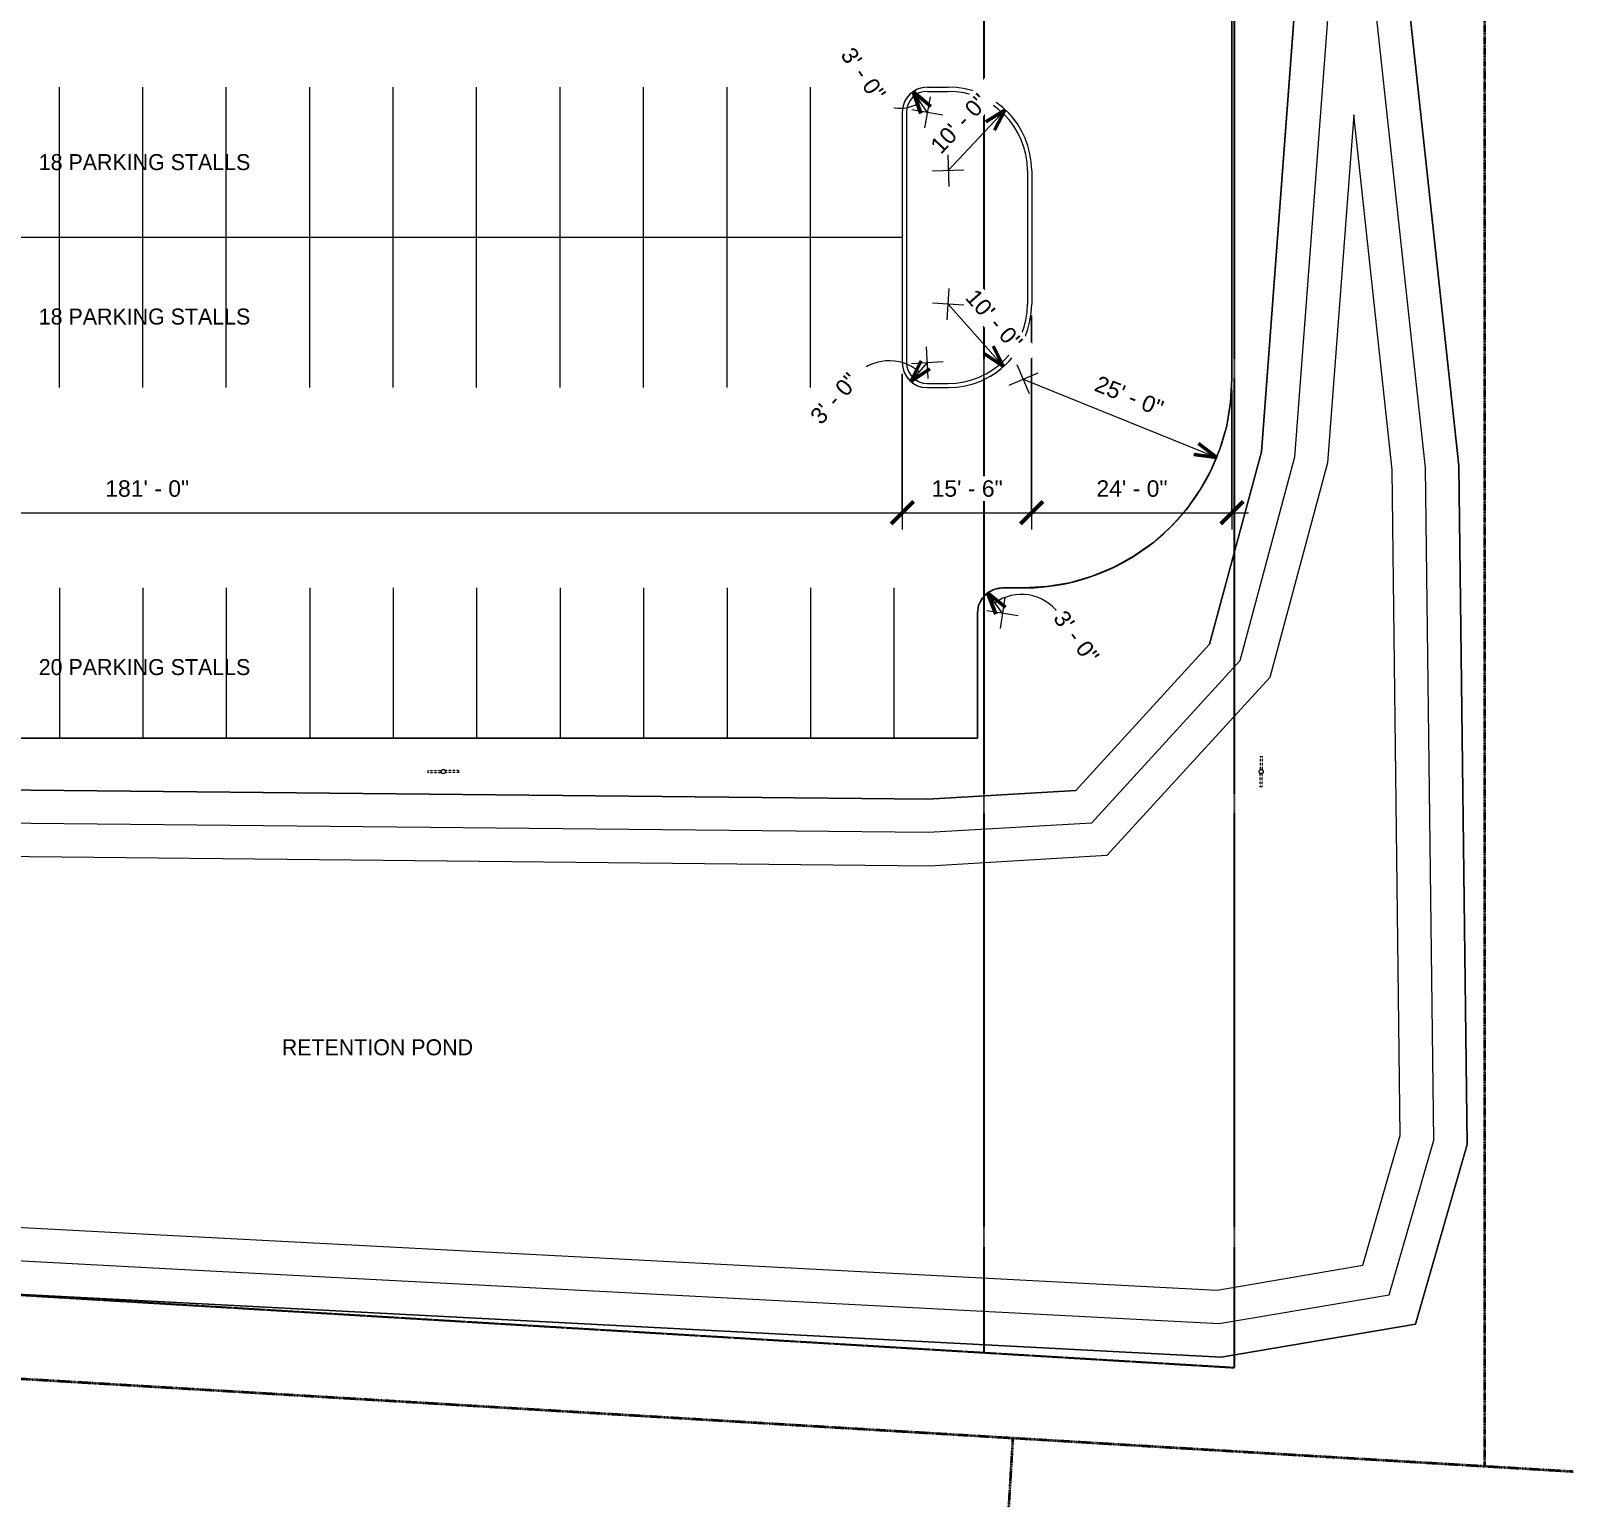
# Model space of a CAD drawing. Header units: inches. Extents: x 20008 to 27263, y -26025 to -19005.
# Drawn here: x 24918 to 27135, y -26002 to -23879 of the extents above; entities that cross this region are included whole.
import ezdxf

# ---------------------------------------------------------------- set-up
doc = ezdxf.new("R2010")
doc.units = ezdxf.units.IN
doc.header["$MEASUREMENT"] = 0
for name, pattern in [('Center 1_4_', [0.53125, 0.25, -0.09375, 0.09375, -0.09375]), ('Dash', [0.25, 0.125, -0.125]), ('Hidden', [0.28125, 0.1875, -0.09375])]:
    doc.linetypes.add(name, pattern=pattern)
for name, color, linetype, lineweight in [('A-ANNO-DIMS', 211, 'Continuous', 9), ('A-ANNO-DIMS-256', 211, 'Continuous', 9), ('A-PROP-SBCK', 71, 'Hidden', 25), ('BMP', 80, 'Continuous', 13), ('C-TOPO', 7, 'Continuous', 9), ('E-LITE-EQPM', 33, 'Continuous', 9), ('E-LITE-EQPM-HDLN', 30, 'Dash', 9), ('EOP-PR', 4, 'Continuous', 13), ('G-ANNO-TEXT', 231, 'Continuous', 9), ('PAINT', 190, 'Continuous', 9), ('PROP', 3, 'Center 1_4_', 35)]:
    doc.layers.add(name, color=color, linetype=linetype, lineweight=lineweight)
doc.styles.add('Arial_2', font='arial.ttf', dxfattribs={"height": 23.60479})
doc.styles.add('Century Gothic', font='GOTHIC.TTF', dxfattribs={"height": 22.993789})
doc.dimstyles.new('Arrow_-_3_32__Arial', dxfattribs={"dimscale": 12, "dimtxt": 24, "dimasz": 2.666667, "dimexe": 2, "dimexo": 0, "dimgap": 1.333333, "dimtad": 1, "dimjust": 3, "dimdec": 5, "dimrnd": 0.03125, "dimzin": 1, "dimdsep": 46, "dimlunit": 4, "dimtxsty": 'Arial_2', "dimblk1": 'OPEN30', "dimblk2": 'OPEN30', "dimsah": 1, "dimcen": 0.09, "dimazin": 0, "dimtfac": 1, "dimtdec": 4, "dimtix": 1, "dimtmove": 0, "dimatfit": 2, "dimfxl": 1, "dimtvp": 1, "dimtfill": 1, "dimfrac": 2, "dimtolj": 1, "dimtzin": 0, "dimarcsym": 2})
doc.dimstyles.new('Arrow_-_3_32__Arial_1', dxfattribs={"dimscale": 12, "dimtxt": 24, "dimasz": 2.666667, "dimexe": 2, "dimexo": 0, "dimgap": 1.333333, "dimtad": 1, "dimjust": 3, "dimdec": 5, "dimrnd": 0.03125, "dimzin": 1, "dimdsep": 46, "dimlunit": 4, "dimtxsty": 'Arial_2', "dimblk1": 'OPEN30', "dimblk2": 'OPEN30', "dimsah": 1, "dimcen": 0.09, "dimazin": 0, "dimtfac": 1, "dimtdec": 4, "dimtix": 1, "dimtmove": 0, "dimatfit": 2, "dimfxl": 1, "dimtvp": 1, "dimtfill": 1, "dimfrac": 2, "dimtolj": 1, "dimtzin": 0, "dimarcsym": 2})
doc.dimstyles.new('Linear_-_3_32__Arial_1', dxfattribs={"dimscale": 12, "dimtxt": 24, "dimasz": 2.666667, "dimexe": 2, "dimexo": 1.333333, "dimgap": 1.333333, "dimtad": 1, "dimdec": 4, "dimrnd": 0.0625, "dimzin": 1, "dimdsep": 46, "dimlunit": 4, "dimtxsty": 'Arial_2', "dimblk1": 'OBLIQUE', "dimblk2": 'OBLIQUE', "dimsah": 1, "dimcen": 0.09, "dimdle": 2, "dimazin": 0, "dimtfac": 1, "dimtdec": 4, "dimtix": 1, "dimtmove": 0, "dimatfit": 3, "dimfxl": 1, "dimtvp": 1, "dimtfill": 1, "dimfrac": 2, "dimtolj": 1, "dimtzin": 0, "dimarcsym": 2})

# ---------------------------------------------------------------- blocks, each defined once
blk = doc.blocks.new('Lighting-Street_Cooper_Navion-Lumark_4-6-LED-Squares - The Caretaker LED-964008-Site Plan - Phase 1')
at = {"layer": 'E-LITE-EQPM'}
blk.add_line((-1.7, -10.7), (1.6, -10.7), dxfattribs=at)
blk.add_circle((0, -32.4), 3, dxfattribs=at)
at = {"layer": 'E-LITE-EQPM-HDLN'}
for p, q in [((-1.5, -10.7), (-1.5, -29.9)), ((1.5, -10.7), (1.5, -29.9))]:
    blk.add_line(p, q, dxfattribs=at)
blk = doc.blocks.new('DIMBLOCK19-Site Plan - Phase 1')
at = {"layer": 'A-ANNO-DIMS-256', "transparency": 16777216}
for p, q in [((23998.5, -24372.1), (23998.5, -24595.9)), ((23998.5, -24571.9), (23998.5, -24372.1)), ((26170.5, -24372.1), (26170.5, -24595.9)), ((26170.5, -24571.9), (26170.5, -24372.1)), ((23998.5, -24571.9), (26170.5, -24571.9))]:
    blk.add_line(p, q, dxfattribs=at)
at = {"layer": 'A-ANNO-DIMS-256', "lineweight": 50, "transparency": 16777216}
for p, q in [((23998.5, -24571.9), (24014.5, -24555.9)), ((26170.5, -24571.9), (26186.5, -24555.9)), ((23998.5, -24571.9), (23982.5, -24587.9)), ((26170.5, -24571.9), (26154.5, -24587.9))]:
    blk.add_line(p, q, dxfattribs=at)
at = {"layer": 'A-ANNO-DIMS-256', "color": 0, "transparency": 16777216, "insert": (25024.5, -24525.3), "char_height": 23.6, "width": 144, "attachment_point": 1, "line_spacing_factor": 0.938532, "style": 'Arial_2', "bg_fill": 3, "box_fill_scale": 1.25, "bg_fill_color": 0, "bg_fill_transparency": 0}
blk.add_mtext('181\' - 0"', dxfattribs=at)
blk = doc.blocks.new('_Oblique')
at = {"color": 0, "linetype": 'ByBlock', "lineweight": -2}
blk.add_line((-0.5, -0.5), (0.5, 0.5), dxfattribs=at)
blk = doc.blocks.new('DIMBLOCK20-Site Plan - Phase 1')
at = {"layer": 'A-ANNO-DIMS-256', "transparency": 16777216}
for p, q in [((26356.5, -24288.1), (26356.5, -24595.9)), ((26356.5, -24571.9), (26356.5, -24288.1)), ((26170.5, -24372.1), (26170.5, -24595.9)), ((26170.5, -24571.9), (26170.5, -24372.1)), ((26170.5, -24571.9), (26356.5, -24571.9))]:
    blk.add_line(p, q, dxfattribs=at)
at = {"layer": 'A-ANNO-DIMS-256', "lineweight": 50, "transparency": 16777216}
for p, q in [((26170.5, -24571.9), (26186.5, -24555.9)), ((26356.5, -24571.9), (26372.5, -24555.9)), ((26170.5, -24571.9), (26154.5, -24587.9)), ((26356.5, -24571.9), (26340.5, -24587.9))]:
    blk.add_line(p, q, dxfattribs=at)
at = {"layer": 'A-ANNO-DIMS-256', "color": 0, "transparency": 16777216, "insert": (26212.6, -24525.3), "char_height": 23.6, "width": 122.289, "attachment_point": 1, "line_spacing_factor": 0.938532, "style": 'Arial_2', "bg_fill": 3, "box_fill_scale": 1.25, "bg_fill_color": 0, "bg_fill_transparency": 0}
blk.add_mtext('15\' - 6"', dxfattribs=at)
blk = doc.blocks.new('DIMBLOCK21-Site Plan - Phase 1')
at = {"layer": 'A-ANNO-DIMS-256', "transparency": 16777216}
for p, q in [((26356.5, -24288.1), (26356.5, -24595.9)), ((26356.5, -24571.9), (26356.5, -24288.1)), ((26644.5, -24396.1), (26644.5, -24595.9)), ((26644.5, -24571.9), (26644.5, -24396.1)), ((26356.5, -24571.9), (26668.5, -24571.9))]:
    blk.add_line(p, q, dxfattribs=at)
at = {"layer": 'A-ANNO-DIMS-256', "lineweight": 50, "transparency": 16777216}
for p, q in [((26356.5, -24571.9), (26372.5, -24555.9)), ((26644.5, -24571.9), (26660.5, -24555.9)), ((26356.5, -24571.9), (26340.5, -24587.9)), ((26644.5, -24571.9), (26628.5, -24587.9))]:
    blk.add_line(p, q, dxfattribs=at)
at = {"layer": 'A-ANNO-DIMS-256', "color": 0, "transparency": 16777216, "insert": (26449.6, -24525.3), "char_height": 23.6, "width": 122.289, "attachment_point": 1, "line_spacing_factor": 0.938532, "style": 'Arial_2', "bg_fill": 3, "box_fill_scale": 1.25, "bg_fill_color": 0, "bg_fill_transparency": 0}
blk.add_mtext('24\' - 0"', dxfattribs=at)
blk = doc.blocks.new('DIMBLOCK27-Site Plan - Phase 1')
at = {"layer": 'A-ANNO-DIMS-256', "transparency": 16777216}
for p, q in [((26236.5, -24080.1), (26318.5, -23992.5)), ((26235.8, -24057.5), (26237.3, -24102.7)), ((26259.1, -24079.3), (26213.9, -24080.8))]:
    blk.add_line(p, q, dxfattribs=at)
at = {"layer": 'A-ANNO-DIMS-256', "lineweight": 50, "transparency": 16777216}
for q in [(26290.4, -24010), (26302.9, -24021.7)]:
    blk.add_line((26318.5, -23992.5), q, dxfattribs=at)
at = {"layer": 'A-ANNO-DIMS-256', "transparency": 16777216}
blk.add_arc((26236.5, -24080.1), 120, 35.4277, 58.3461, dxfattribs=at)
at = {"layer": 'A-ANNO-DIMS-256', "color": 0, "transparency": 16777216, "insert": (26208.7, -24041.6), "char_height": 23.6, "width": 122.289, "attachment_point": 1, "rotation": 46.8869, "line_spacing_factor": 0.938532, "style": 'Arial_2', "bg_fill": 3, "box_fill_scale": 1.25, "bg_fill_color": 0, "bg_fill_transparency": 0}
blk.add_mtext('10\' - 0"', dxfattribs=at)
blk = doc.blocks.new('_Open30')
at = {"color": 0, "linetype": 'ByBlock', "lineweight": -2}
for p, q in [((-1, 0.268), (0, 0)), ((0, 0), (-1, -0.268)), ((0, 0), (-1, 0))]:
    blk.add_line(p, q, dxfattribs=at)
blk = doc.blocks.new('DIMBLOCK28-Site Plan - Phase 1')
at = {"layer": 'A-ANNO-DIMS-256', "transparency": 16777216}
for p, q in [((26206.5, -23996.1), (26185.9, -23966.5)), ((26184.2, -23992.1), (26228.8, -24000)), ((26210.5, -23973.8), (26202.6, -24018.3))]:
    blk.add_line(p, q, dxfattribs=at)
at = {"layer": 'A-ANNO-DIMS-256', "lineweight": 50, "transparency": 16777216}
for q in [(26211.3, -23987.9), (26197.2, -23997.7)]:
    blk.add_line((26185.9, -23966.5), q, dxfattribs=at)
at = {"layer": 'A-ANNO-DIMS-256', "transparency": 16777216}
blk.add_arc((26206.5, -23996.1), 36, 86.7206, 163.115, dxfattribs=at)
blk.add_ellipse((26174.6, -23950.4), major_axis=(36.5, 25.5), ratio=0.845516, start_param=3.141593, end_param=4.712389, dxfattribs=at)
at = {"layer": 'A-ANNO-DIMS-256', "color": 0, "transparency": 16777216, "insert": (26100.1, -23900.2), "char_height": 23.6, "width": 100.578, "attachment_point": 1, "rotation": 304.9178, "line_spacing_factor": 0.938532, "style": 'Arial_2', "bg_fill": 3, "box_fill_scale": 1.25, "bg_fill_color": 0, "bg_fill_transparency": 0}
blk.add_mtext('3\' - 0"', dxfattribs=at)
blk = doc.blocks.new('DIMBLOCK29-Site Plan - Phase 1')
at = {"layer": 'A-ANNO-DIMS-256', "transparency": 16777216}
for p, q in [((26235.2, -24294.7), (26237.9, -24249.5)), ((26259.1, -24273.4), (26213.9, -24270.7)), ((26236.5, -24272.1), (26316.2, -24361.8))]:
    blk.add_line(p, q, dxfattribs=at)
at = {"layer": 'A-ANNO-DIMS-256', "lineweight": 50, "transparency": 16777216}
for q in [(26288.5, -24343.6), (26301.3, -24332.2)]:
    blk.add_line((26316.2, -24361.8), q, dxfattribs=at)
at = {"layer": 'A-ANNO-DIMS-256', "transparency": 16777216}
blk.add_arc((26236.5, -24272.1), 120, 300.1254, 323.0437, dxfattribs=at)
at = {"layer": 'A-ANNO-DIMS-256', "color": 0, "transparency": 16777216, "insert": (26277.4, -24247.9), "char_height": 23.6, "width": 122.289, "attachment_point": 1, "rotation": 311.5845, "line_spacing_factor": 0.938532, "style": 'Arial_2', "bg_fill": 3, "box_fill_scale": 1.25, "bg_fill_color": 0, "bg_fill_transparency": 0}
blk.add_mtext('10\' - 0"', dxfattribs=at)
blk = doc.blocks.new('DIMBLOCK30-Site Plan - Phase 1')
at = {"layer": 'A-ANNO-DIMS-256', "transparency": 16777216}
for p, q in [((26207.8, -24378.7), (26205.2, -24333.5)), ((26206.5, -24356.1), (26182.6, -24383)), ((26183.9, -24357.4), (26229.1, -24354.7))]:
    blk.add_line(p, q, dxfattribs=at)
at = {"layer": 'A-ANNO-DIMS-256', "lineweight": 50, "transparency": 16777216}
for q in [(26197.4, -24353.4), (26210.3, -24364.8)]:
    blk.add_line((26182.6, -24383), q, dxfattribs=at)
at = {"layer": 'A-ANNO-DIMS-256', "transparency": 16777216}
blk.add_arc((26206.5, -24356.1), 36, 190.1563, 266.5507, dxfattribs=at)
blk.add_ellipse((26149.7, -24420), major_axis=(44.9, 50.5), ratio=0.968341, start_param=0, end_param=1.570796, dxfattribs=at)
at = {"layer": 'A-ANNO-DIMS-256', "color": 0, "transparency": 16777216, "insert": (26036, -24431.1), "char_height": 23.6, "width": 100.578, "attachment_point": 1, "rotation": 48.3535, "line_spacing_factor": 0.938532, "style": 'Arial_2', "bg_fill": 3, "box_fill_scale": 1.25, "bg_fill_color": 0, "bg_fill_transparency": 0}
blk.add_mtext('3\' - 0"', dxfattribs=at)
blk = doc.blocks.new('DIMBLOCK32-Site Plan - Phase 1')
at = {"layer": 'A-ANNO-DIMS-256', "transparency": 16777216}
for p, q in [((26353.4, -24400.9), (26335.7, -24359.2)), ((26365.3, -24371.2), (26323.7, -24388.9)), ((26344.5, -24380.1), (26622.7, -24492.3))]:
    blk.add_line(p, q, dxfattribs=at)
at = {"layer": 'A-ANNO-DIMS-256', "lineweight": 50, "transparency": 16777216}
for q in [(26596.2, -24472.4), (26589.8, -24488.3)]:
    blk.add_line((26622.7, -24492.3), q, dxfattribs=at)
at = {"layer": 'A-ANNO-DIMS-256', "transparency": 16777216}
blk.add_arc((26344.5, -24380.1), 300, 333.4385, 342.6058, dxfattribs=at)
at = {"layer": 'A-ANNO-DIMS-256', "color": 0, "transparency": 16777216, "insert": (26453.8, -24373.9), "char_height": 23.6, "width": 122.289, "attachment_point": 1, "rotation": 338.0221, "line_spacing_factor": 0.938532, "style": 'Arial_2', "bg_fill": 3, "box_fill_scale": 1.25, "bg_fill_color": 0, "bg_fill_transparency": 0}
blk.add_mtext('25\' - 0"', dxfattribs=at)
blk = doc.blocks.new('DIMBLOCK34-Site Plan - Phase 1')
at = {"layer": 'A-ANNO-DIMS-256', "transparency": 16777216}
for p, q in [((26314.5, -24716.1), (26293.2, -24687.1)), ((26317.9, -24693.7), (26311.1, -24738.4)), ((26292.1, -24712.7), (26336.9, -24719.5))]:
    blk.add_line(p, q, dxfattribs=at)
at = {"layer": 'A-ANNO-DIMS-256', "lineweight": 50, "transparency": 16777216}
for q in [(26319, -24707.8), (26305.2, -24717.9)]:
    blk.add_line((26293.2, -24687.1), q, dxfattribs=at)
at = {"layer": 'A-ANNO-DIMS-256', "transparency": 16777216}
blk.add_arc((26314.5, -24716.1), 36, 88.1603, 164.5547, dxfattribs=at)
blk.add_ellipse((26343.4, -24755.3), major_axis=(-39.6, 53.7), ratio=0.970562, start_param=4.712389, end_param=6.283185, dxfattribs=at)
at = {"layer": 'A-ANNO-DIMS-256', "color": 0, "transparency": 16777216, "insert": (26405.4, -24709.7), "char_height": 23.6, "width": 100.578, "attachment_point": 1, "rotation": 306.3575, "line_spacing_factor": 0.938532, "style": 'Arial_2', "bg_fill": 3, "box_fill_scale": 1.25, "bg_fill_color": 0, "bg_fill_transparency": 0}
blk.add_mtext('3\' - 0"', dxfattribs=at)

msp = doc.modelspace()

# ---------------------------------------------------------------- linework, layer by layer
at = {"layer": 'A-PROP-SBCK'}
for p, q in [((26287.515225, -19438.180554), (26287.515225, -25779.864276)), ((26647.515225, -19438.180554), (26647.515225, -25801.376223)), ((26647.515225, -25801.376223), (23472.445329, -25611.648627))]:
    msp.add_line(p, q, dxfattribs=at)
at = {"layer": 'BMP'}
for p, q in [((26802.321836, -22948.607676), (26686.909799, -24484.120032)), ((26970.775085, -24504.371251), (26802.321836, -22948.607676)), ((26810.951921, -23474.210466), (26734.435419, -24492.23282)), ((26922.806758, -24507.254842), (26810.951921, -23474.210466)), ((26819.582005, -23999.813256), (26781.961039, -24500.345608)), ((26874.838431, -24510.138432), (26819.582005, -23999.813256)), ((26686.909799, -24484.120032), (26612.311019, -24761.055598)), ((26734.435419, -24492.23282), (26655.62343, -24784.809225)), ((26781.961039, -24500.345608), (26698.93584, -24808.562852)), ((26886.54439, -25467.420436), (26874.838431, -24510.138432)), ((26934.62746, -25473.920188), (26922.806758, -24507.254842)), ((26982.710529, -25480.41994), (26970.775085, -24504.371251)), ((26612.311019, -24761.055598), (26420.218571, -24971.372682)), ((26655.62343, -24784.809225), (26442.496907, -25018.155977)), ((26698.93584, -24808.562852), (26464.775243, -25064.939271)), ((26207.172099, -24983.786538), (23933.596602, -24960.93846)), ((26420.218571, -24971.372682), (26207.172099, -24983.786538)), ((26208.328343, -25031.800582), (23936.850146, -25008.97358)), ((26442.496907, -25018.155977), (26208.328343, -25031.800582)), ((26209.484587, -25079.814625), (23940.103689, -25057.0087)), ((26464.775243, -25064.939271), (26209.484587, -25079.814625)), ((26832.725623, -25653.910783), (26886.54439, -25467.420436)), ((26870.487795, -25696.174043), (26934.62746, -25473.920188)), ((26908.249966, -25738.437303), (26982.710529, -25480.41994)), ((23768.298542, -25540.249858), (25122.66909, -25610.920668)), ((23752.449867, -25587.488178), (25120.167862, -25658.855455)), ((25122.691939, -25610.921863), (26623.175553, -25689.575415)), ((23736.601192, -25634.726498), (25117.666633, -25706.790243)), ((26623.175553, -25689.575415), (26832.725623, -25653.910783)), ((25120.179286, -25658.856053), (26625.980121, -25737.788328)), ((26625.980121, -25737.788328), (26870.487795, -25696.174043)), ((25117.666633, -25706.790243), (26628.784689, -25786.00124)), ((26628.784689, -25786.00124), (26908.249966, -25738.437303))]:
    msp.add_line(p, q, dxfattribs=at)
at = {"layer": 'C-TOPO'}
for p, q in [((26686.910156, -24484.120605), (26802.322266, -22948.608398)), ((26802.322266, -22948.608398), (26686.910156, -24484.120605)), ((26802.322266, -22948.608398), (26970.776367, -24504.370605)), ((26970.776367, -24504.370605), (26802.322266, -22948.608398)), ((26644.514648, -22952.066895), (26644.514648, -24380.066895)), ((26644.514648, -24380.066895), (26644.514648, -22952.066895)), ((26644.514648, -24380.066895), (26642.62793, -24413.657227)), ((26642.62793, -24413.657227), (26644.514648, -24380.066895)), ((26642.62793, -24413.657227), (26636.994141, -24446.824219)), ((26636.994141, -24446.824219), (26642.62793, -24413.657227)), ((26636.994141, -24446.824219), (26627.680664, -24479.151855)), ((26627.680664, -24479.151855), (26636.994141, -24446.824219)), ((26627.680664, -24479.151855), (26614.804688, -24510.23291)), ((26614.804688, -24510.23291), (26627.680664, -24479.151855)), ((26612.311523, -24761.056641), (26686.910156, -24484.120605)), ((26686.910156, -24484.120605), (26612.311523, -24761.056641)), ((26614.804688, -24510.23291), (26598.533203, -24539.677734)), ((26598.533203, -24539.677734), (26614.804688, -24510.23291)), ((26970.776367, -24504.370605), (26982.711914, -25480.420898)), ((26982.711914, -25480.420898), (26970.776367, -24504.370605)), ((26598.533203, -24539.677734), (26579.06543, -24567.114258)), ((26579.06543, -24567.114258), (26598.533203, -24539.677734)), ((26579.06543, -24567.114258), (26556.647461, -24592.198242)), ((26556.647461, -24592.198242), (26579.06543, -24567.114258)), ((26556.647461, -24592.198242), (26531.563477, -24614.616211)), ((26531.563477, -24614.616211), (26556.647461, -24592.198242)), ((26531.563477, -24614.616211), (26504.124023, -24634.083984)), ((26504.124023, -24634.083984), (26531.563477, -24614.616211)), ((26504.124023, -24634.083984), (26474.680664, -24650.358398)), ((26474.680664, -24650.358398), (26504.124023, -24634.083984)), ((26474.680664, -24650.358398), (26443.599609, -24663.231445)), ((26443.599609, -24663.231445), (26474.680664, -24650.358398)), ((26314.514648, -24680.068359), (26303.390625, -24681.829102)), ((26303.390625, -24681.829102), (26314.514648, -24680.068359)), ((26344.514648, -24680.068359), (26314.514648, -24680.068359)), ((26314.514648, -24680.068359), (26344.514648, -24680.068359)), ((26378.103516, -24678.181641), (26344.514648, -24680.068359)), ((26344.514648, -24680.068359), (26378.103516, -24678.181641)), ((26411.270508, -24672.544922), (26378.103516, -24678.181641)), ((26378.103516, -24678.181641), (26411.270508, -24672.544922)), ((26443.599609, -24663.231445), (26411.270508, -24672.544922)), ((26411.270508, -24672.544922), (26443.599609, -24663.231445)), ((26285.390625, -24694.907227), (26280.27832, -24704.941406)), ((26280.27832, -24704.941406), (26285.390625, -24694.907227)), ((26293.353516, -24686.941406), (26285.390625, -24694.907227)), ((26285.390625, -24694.907227), (26293.353516, -24686.941406)), ((26303.390625, -24681.829102), (26293.353516, -24686.941406)), ((26293.353516, -24686.941406), (26303.390625, -24681.829102)), ((26280.27832, -24704.941406), (26278.514648, -24716.068359)), ((26278.514648, -24716.068359), (26280.27832, -24704.941406)), ((26278.514648, -24716.068359), (26278.514648, -24896.068359)), ((26278.514648, -24896.068359), (26278.514648, -24716.068359)), ((26420.217773, -24971.373047), (26612.311523, -24761.056641)), ((26612.311523, -24761.056641), (26420.217773, -24971.373047)), ((26278.514648, -24896.068359), (23878.514648, -24896.068359)), ((23878.514648, -24896.068359), (26278.514648, -24896.068359)), ((23933.597168, -24960.9375), (26207.170898, -24983.786133)), ((23933.597168, -24960.9375), (26207.170898, -24983.786133)), ((26207.170898, -24983.786133), (26420.217773, -24971.373047)), ((26420.217773, -24971.373047), (26207.170898, -24983.786133)), ((26982.711914, -25480.420898), (26908.250977, -25738.438477)), ((26908.250977, -25738.438477), (26982.711914, -25480.420898)), ((25117.666992, -25706.789063), (23736.600586, -25634.727539)), ((23736.600586, -25634.727539), (25117.666992, -25706.789063)), ((26628.785156, -25786.001953), (25117.666992, -25706.789063)), ((25117.666992, -25706.789063), (26628.785156, -25786.001953)), ((26908.250977, -25738.438477), (26628.785156, -25786.001953)), ((26628.785156, -25786.001953), (26908.250977, -25738.438477))]:
    msp.add_line(p, q, dxfattribs=at)
at = {"layer": 'EOP-PR'}
for p, q in [((26644.515225, -22946.067479), (26644.515225, -24380.067479)), ((26206.515225, -23960.067479), (26236.515225, -23960.067479)), ((26206.515225, -23966.067479), (26236.515225, -23966.067479)), ((26170.515225, -23996.067479), (26170.515225, -24356.067479)), ((26176.515225, -23996.067479), (26176.515225, -24356.067479)), ((26350.515225, -24080.067479), (26350.515225, -24272.067479)), ((26356.515225, -24080.067479), (26356.515225, -24272.067479)), ((26206.515225, -24386.067479), (26236.515225, -24386.067479)), ((26206.515225, -24392.067479), (26236.515225, -24392.067479)), ((26344.515225, -24680.067479), (26314.515225, -24680.067479)), ((26278.515225, -24716.067479), (26278.515225, -24896.067479)), ((26278.515225, -24896.067479), (23878.515225, -24896.067479))]:
    msp.add_line(p, q, dxfattribs=at)
for centre, radius, start, end in [((26206.515225, -23996.067479), 36, 90, 180), ((26206.515225, -23996.067479), 30, 90, 180), ((26236.515225, -24080.067479), 120, 0, 90), ((26236.515225, -24080.067479), 114, 0, 90), ((26236.515225, -24272.067479), 120, 270, 0), ((26236.515225, -24272.067479), 114, 270, 0), ((26206.515225, -24356.067479), 36, 180, 270), ((26206.515225, -24356.067479), 30, 180, 270), ((26344.515225, -24380.067479), 300, 270, 0), ((26314.515225, -24716.067479), 36, 90, 180)]:
    msp.add_arc(centre, radius, start, end, dxfattribs=at)
at = {"layer": 'PAINT'}
for p, q in [((24958.515225, -24392.067479), (24958.515225, -23960.067479)), ((25078.515225, -24392.067479), (25078.515225, -23960.067479)), ((25198.515225, -24392.067479), (25198.515225, -23960.067479)), ((25318.515225, -24392.067479), (25318.515225, -23960.067479)), ((25438.515225, -24392.067479), (25438.515225, -23960.067479)), ((25558.515225, -24392.067479), (25558.515225, -23960.067479)), ((25678.515225, -24392.067479), (25678.515225, -23960.067479)), ((25798.515225, -24392.067479), (25798.515225, -23960.067479)), ((25918.515225, -24392.067479), (25918.515225, -23960.067479)), ((26038.515225, -24392.067479), (26038.515225, -23960.067479)), ((26170.515225, -24176.067479), (23998.515225, -24176.067479)), ((24958.515225, -24680.067479), (24958.515225, -24896.067479)), ((25078.515225, -24680.067479), (25078.515225, -24896.067479)), ((25198.515225, -24680.067479), (25198.515225, -24896.067479)), ((25318.515225, -24680.067479), (25318.515225, -24896.067479)), ((25438.515225, -24680.067479), (25438.515225, -24896.067479)), ((25558.515225, -24680.067479), (25558.515225, -24896.067479)), ((25678.515225, -24680.067479), (25678.515225, -24896.067479)), ((25798.515225, -24680.067479), (25798.515225, -24896.067479)), ((25918.515225, -24680.067479), (25918.515225, -24896.067479)), ((26038.515225, -24680.067479), (26038.515225, -24896.067479)), ((26158.515225, -24680.067479), (26158.515225, -24896.067479))]:
    msp.add_line(p, q, dxfattribs=at)
at = {"layer": 'PROP'}
for p, q in [((27007.515225, -19198.180554), (27007.515225, -25943.102221)), ((27135.073082, -25950.724493), (23352.460784, -25724.692953)), ((26329.270859, -25902.573453), (26323.353362, -26001.602101))]:
    msp.add_line(p, q, dxfattribs=at)

# ---------------------------------------------------------------- block references
at = {"layer": 'E-LITE-EQPM'}
msp.add_blockref('Lighting-Street_Cooper_Navion-Lumark_4-6-LED-Squares - The Caretaker LED-964008-Site Plan - Phase 1', (26686.562998, -24911.628311), dxfattribs=at)
for p, rotation in [((25478.076057, -24944.019706), 90.00000000000617), ((25542.954393, -24944.115252), 270.0000000000021), ((26686.467453, -24976.506647), 180)]:
    msp.add_blockref('Lighting-Street_Cooper_Navion-Lumark_4-6-LED-Squares - The Caretaker LED-964008-Site Plan - Phase 1', p, dxfattribs=dict(at, rotation=rotation))

# ---------------------------------------------------------------- texts
at = {"layer": 'G-ANNO-TEXT', "color": 145, "char_height": 22.99378882, "attachment_point": 1, "line_spacing_factor": 0.984117, "style": 'Century Gothic'}
for s, insert, width in [('18 PARKING STALLS', (24928.887522, -24056.324103), 345.312), ('18 PARKING STALLS', (24928.887522, -24278.324103), 345.312), ('20 PARKING STALLS', (24928.887522, -24782.324103), 345.312), ('RETENTION POND', (25278.281967, -25328.963621), 314.496)]:
    msp.add_mtext(s, dxfattribs=dict(at, insert=insert, width=width))

# ---------------------------------------------------------------- next in the draw order: dimensions: what is measured, and where the dimension line sits
at = {"layer": 'A-ANNO-DIMS'}
for center, mpoint, dimstyle, picture, middle in [((26236.515225, -24080.067479), (26318.528104, -23992.46675), 'Arrow_-_3_32__Arial_1', 'DIMBLOCK27-Site Plan - Phase 1', (26246.108507, -24028.775356)), ((26314.515225, -24716.067479), (26293.173646, -24687.075463), 'Arrow_-_3_32__Arial', 'DIMBLOCK34-Site Plan - Phase 1', (26326.442117, -24684.936884))]:
    dim = msp.add_radius_dim(center=center, mpoint=mpoint, dimstyle=dimstyle, override={"dimpost": '<>'}, dxfattribs=at)
    dim.commit()
    dim.dimension.update_dxf_attribs({"geometry": picture, "text_midpoint": middle})
dim = msp.add_linear_dim(base=(26170.515225, -24571.8796), p1=(23998.515225, -24356.055187), p2=(26170.515225, -24356.067479), dimstyle='Linear_-_3_32__Arial_1', override={"dimpost": '<>', "dimfxl": 2172}, dxfattribs=at)
dim.commit()
dim.dimension.update_dxf_attribs({"geometry": 'DIMBLOCK19-Site Plan - Phase 1', "text_midpoint": (25084.515225, -24543.827632)})

# ---------------------------------------------------------------- next in the draw order: dimensions: what is measured, and where the dimension line sits
dim = msp.add_radius_dim(center=(26206.515225, -23996.067479), mpoint=(26185.908801, -23966.548413), dimstyle='Arrow_-_3_32__Arial', override={"dimpost": '<>'}, dxfattribs=at)
dim.commit()
dim.dimension.update_dxf_attribs({"geometry": 'DIMBLOCK28-Site Plan - Phase 1', "text_midpoint": (26219.220501, -23965.246372)})
dim = msp.add_linear_dim(base=(26356.515225, -24571.8796), p1=(26170.515225, -24356.067479), p2=(26356.515225, -24272.067479), dimstyle='Linear_-_3_32__Arial_1', override={"dimpost": '<>', "dimfxl": 204.088216}, dxfattribs=at)
dim.commit()
dim.dimension.update_dxf_attribs({"geometry": 'DIMBLOCK20-Site Plan - Phase 1', "text_midpoint": (26263.515225, -24543.827632)})

# ---------------------------------------------------------------- next in the draw order: dimensions: what is measured, and where the dimension line sits
dim = msp.add_linear_dim(base=(26644.515225, -24571.8796), p1=(26356.515225, -24272.067479), p2=(26644.515225, -24380.067479), dimstyle='Linear_-_3_32__Arial_1', override={"dimpost": '<>', "dimfxl": 307.584135}, dxfattribs=at)
dim.commit()
dim.dimension.update_dxf_attribs({"geometry": 'DIMBLOCK21-Site Plan - Phase 1', "text_midpoint": (26500.515225, -24543.827632)})

# ---------------------------------------------------------------- next in the draw order: dimensions: what is measured, and where the dimension line sits
dim = msp.add_radius_dim(center=(26236.515225, -24272.067479), mpoint=(26316.162139, -24361.824758), dimstyle='Arrow_-_3_32__Arial_1', override={"dimpost": '<>'}, dxfattribs=at)
dim.commit()
dim.dimension.update_dxf_attribs({"geometry": 'DIMBLOCK29-Site Plan - Phase 1', "text_midpoint": (26286.70133, -24286.359709)})

# ---------------------------------------------------------------- next in the draw order: dimensions: what is measured, and where the dimension line sits
for center, mpoint, dimstyle, picture, middle in [((26206.515225, -24356.067479), (26182.592057, -24382.968818), 'Arrow_-_3_32__Arial', 'DIMBLOCK30-Site Plan - Phase 1', (26173.585528, -24350.871355)), ((26344.515225, -24380.067479), (26622.713793, -24492.341951), 'Arrow_-_3_32__Arial_1', 'DIMBLOCK32-Site Plan - Phase 1', (26479.275652, -24404.203352))]:
    dim = msp.add_radius_dim(center=center, mpoint=mpoint, dimstyle=dimstyle, override={"dimpost": '<>'}, dxfattribs=at)
    dim.commit()
    dim.dimension.update_dxf_attribs({"geometry": picture, "text_midpoint": middle})

doc.saveas('drawing.dxf')
